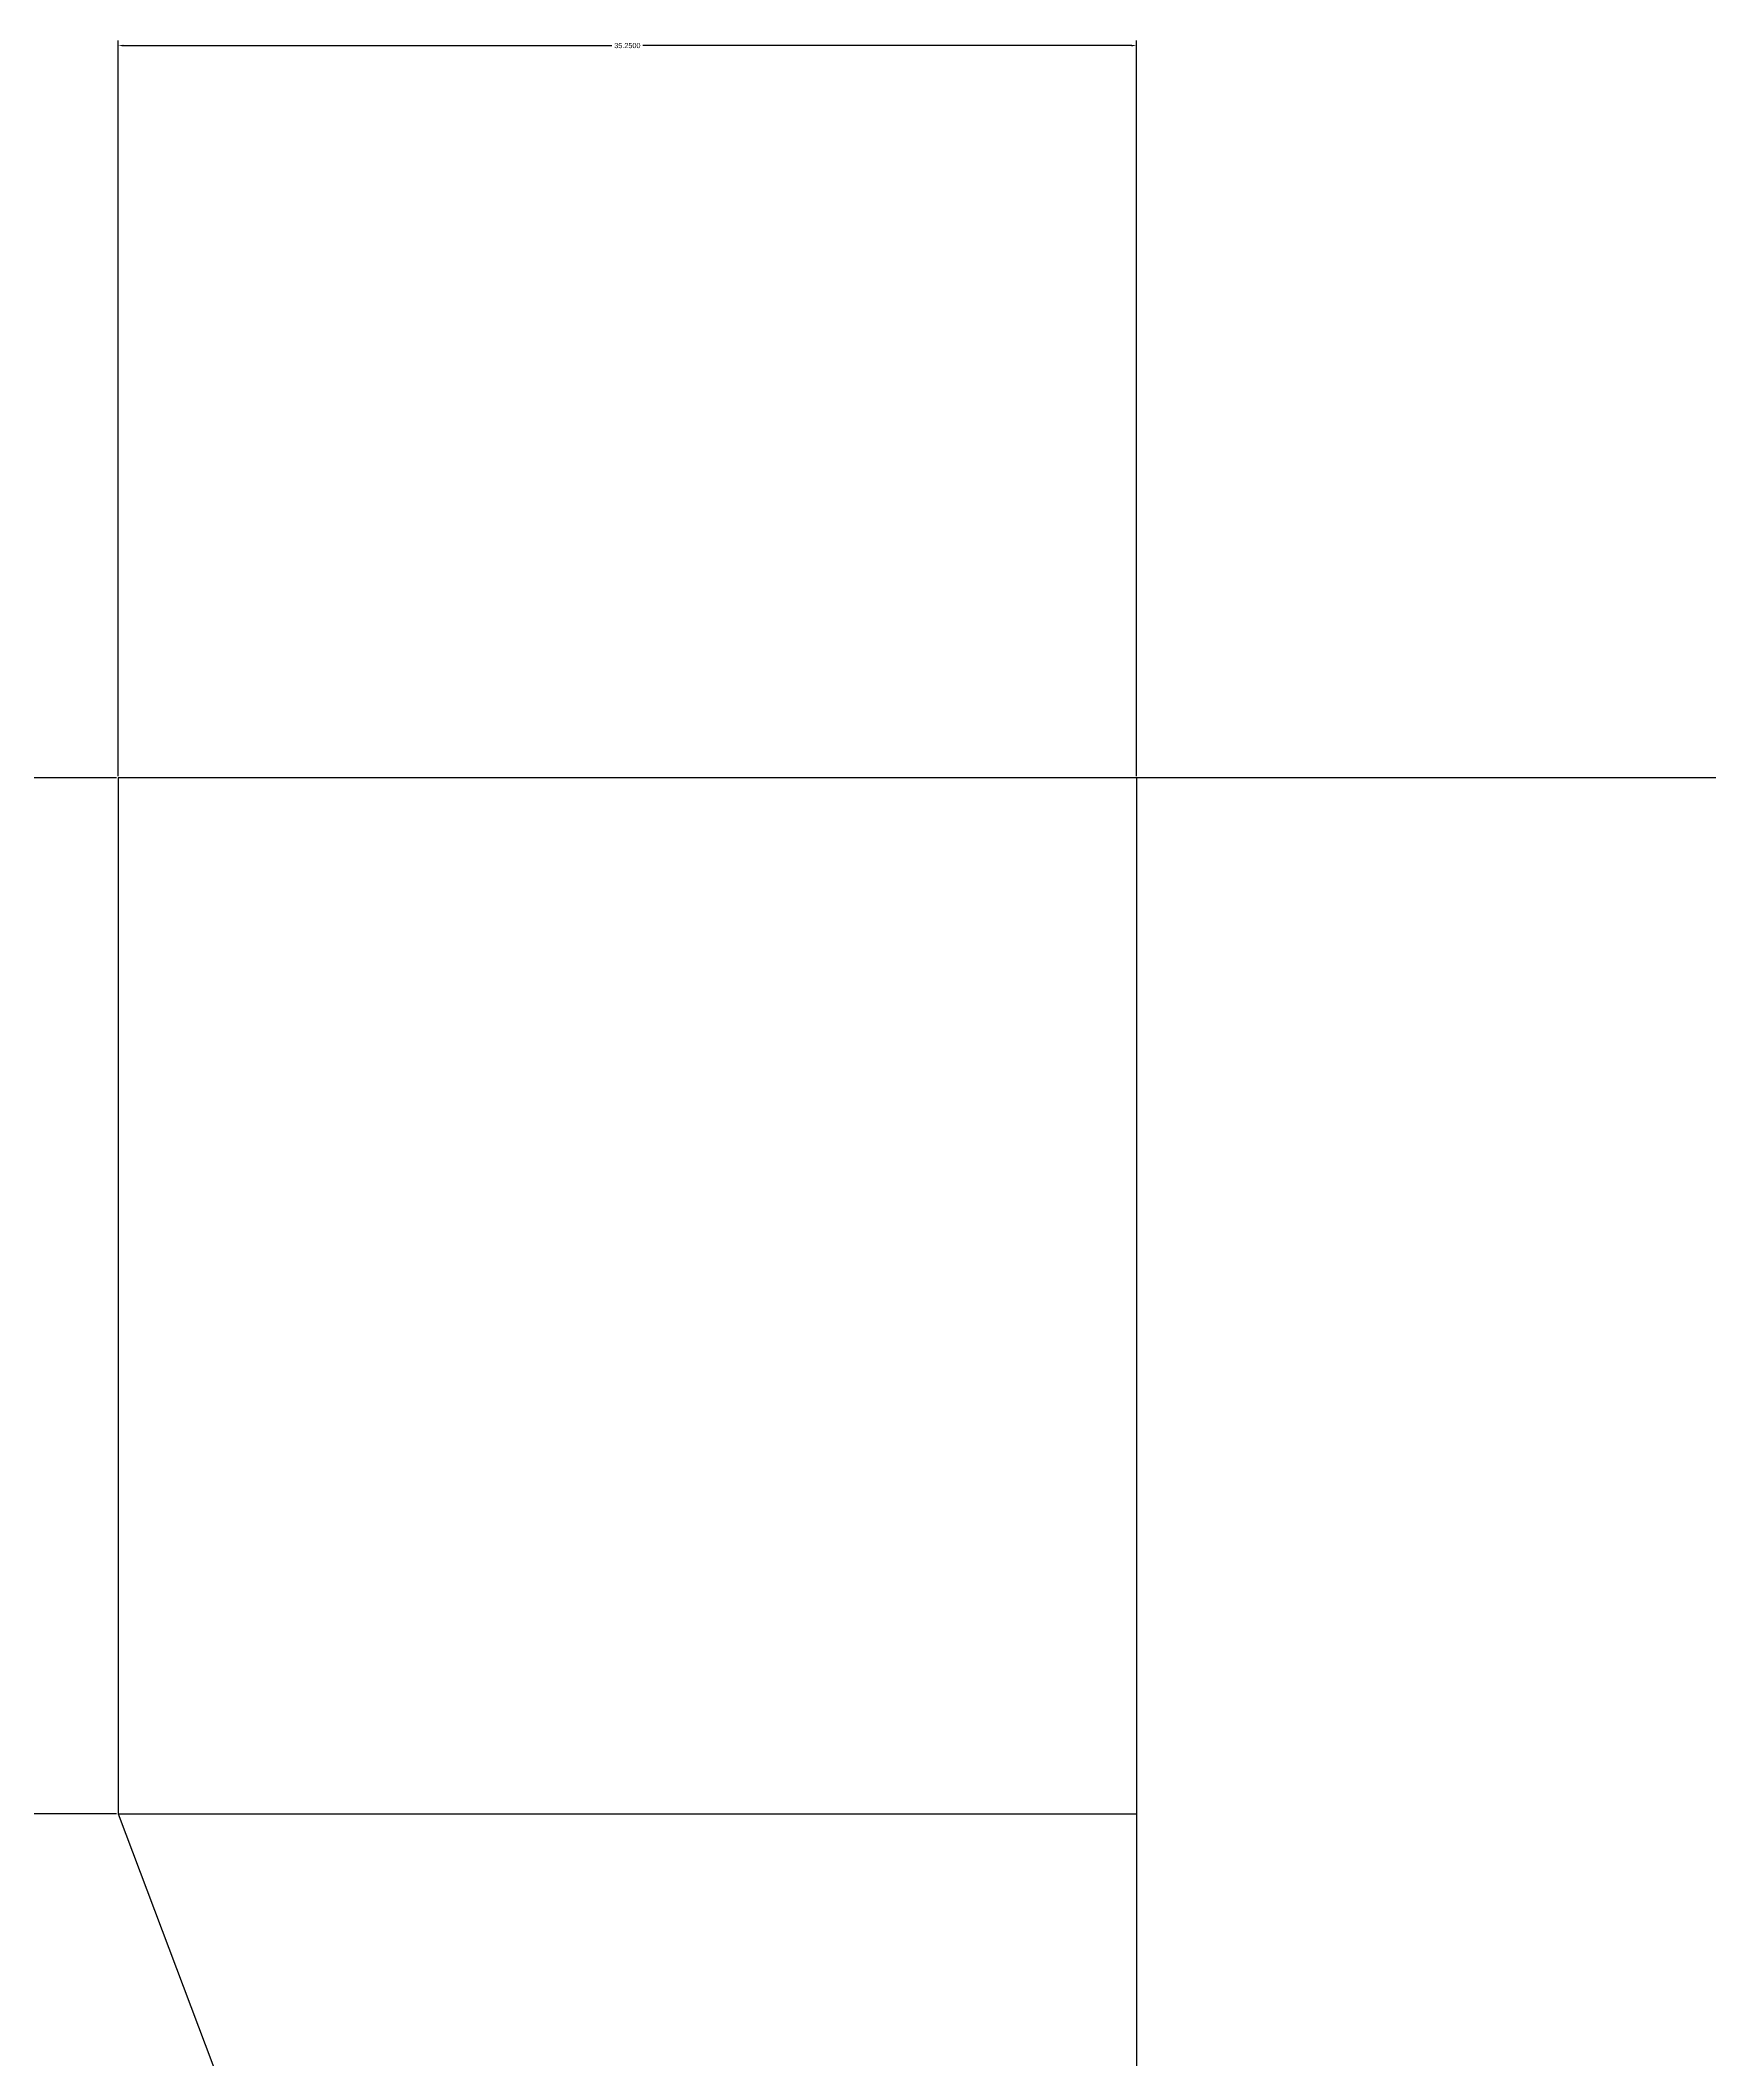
# Model space of a CAD drawing. Header units: inches. Extents: x 81 to 691, y -165 to 120.
# Drawn here: x 186.9 to 244.6, y -8.1 to 61.7 of the extents above; entities that cross this region are included whole.
import ezdxf

# ---------------------------------------------------------------- set-up
doc = ezdxf.new("R2010")
doc.units = ezdxf.units.IN
doc.header["$MEASUREMENT"] = 0
doc.styles.get("Standard").update_dxf_attribs({"font": 'arial.ttf'})
doc.dimstyles.get("Standard").update_dxf_attribs({"dimtxt": 0.18, "dimasz": 0.18, "dimexe": 0.18, "dimexo": 0.0625, "dimgap": 0.09, "dimtad": 0, "dimtih": 1, "dimtoh": 1, "dimdec": 4, "dimzin": 0, "dimdsep": 46, "dimtxsty": 'Standard', "dimcen": 0.09, "dimadec": 0, "dimazin": 0, "dimtfac": 1, "dimtdec": 4, "dimtofl": 0, "dimtmove": 0, "dimatfit": 3, "dimfxl": 1, "dimtolj": 1, "dimtzin": 0, "dimarcsym": 0})

# ---------------------------------------------------------------- blocks, each defined once
blk = doc.blocks.new('*D13')
at = {"color": 0, "lineweight": -2, "transparency": 16777216}
for p, q in [((189.553, 36.283), (189.553, 61.749)), ((189.733, 61.569), (206.645, 61.569)), ((224.623, 61.569), (207.711, 61.569)), ((224.803, 36.283), (224.803, 61.749))]:
    blk.add_line(p, q, dxfattribs=at)
at = {"color": 0, "transparency": 16777216}
for points in [[(189.733, 61.599), (189.733, 61.539), (189.553, 61.569)], [(224.623, 61.599), (224.623, 61.539), (224.803, 61.569)]]:
    blk.add_solid(points, dxfattribs=at)
at = {"layer": 'Defpoints', "color": 0, "transparency": 16777216}
for p in [(224.803, 61.569), (189.553, 36.22), (224.803, 36.22)]:
    blk.add_point(p, dxfattribs=at)
at = {"color": 0, "transparency": 16777216, "insert": (207.178, 61.569), "char_height": 0.18, "attachment_point": 5}
blk.add_mtext('\\A1;35.2500', dxfattribs=at)
blk = doc.blocks.new('*D14')
at = {"color": 0, "lineweight": -2, "transparency": 16777216}
for p, q in [((189.49, 36.22), (158.973, 36.22)), ((159.153, 36.04), (159.153, 18.473)), ((159.153, 0.542), (159.153, 18.109)), ((189.49, 0.362), (158.973, 0.362))]:
    blk.add_line(p, q, dxfattribs=at)
at = {"color": 0, "transparency": 16777216}
for points in [[(159.123, 36.04), (159.183, 36.04), (159.153, 36.22)], [(159.123, 0.542), (159.183, 0.542), (159.153, 0.362)]]:
    blk.add_solid(points, dxfattribs=at)
at = {"layer": 'Defpoints', "color": 0, "transparency": 16777216}
for p in [(189.553, 36.22), (159.153, 0.362), (189.553, 0.362)]:
    blk.add_point(p, dxfattribs=at)
at = {"color": 0, "transparency": 16777216, "insert": (159.153, 18.291), "char_height": 0.18, "attachment_point": 5}
blk.add_mtext('\\A1;35.8578', dxfattribs=at)

msp = doc.modelspace()

# ---------------------------------------------------------------- linework, layer by layer
for p, q in [((224.80298, 36.22007), (189.55298, 36.22007)), ((224.80298, 36.22007), (189.55298, 36.22007)), ((189.55298, 36.22007), (189.55298, 0.36228)), ((245.80298, 36.22007), (224.80298, 36.22007)), ((245.80298, 36.22007), (224.80298, 36.22007)), ((224.80298, 36.22007), (224.80298, -93.02993)), ((189.55298, 0.36228), (224.80298, 0.36228)), ((189.55298, 0.36228), (224.80298, -93.02993))]:
    msp.add_line(p, q)

# ---------------------------------------------------------------- dimensions: what is measured, and where the dimension line sits
dim = msp.add_linear_dim(base=(224.80298, 61.56876), p1=(189.55298, 36.22007), p2=(224.80298, 36.22007), dimstyle='Standard')
dim.commit()
dim.dimension.update_dxf_attribs({"geometry": '*D13', "text_midpoint": (207.17798, 61.56876)})
dim = msp.add_linear_dim(base=(159.15298, 0.36228), p1=(189.55298, 36.22007), p2=(189.55298, 0.36228), angle=90, dimstyle='Standard')
dim.commit()
dim.dimension.update_dxf_attribs({"geometry": '*D14', "text_midpoint": (159.15298, 18.29117)})

doc.saveas('drawing.dxf')
